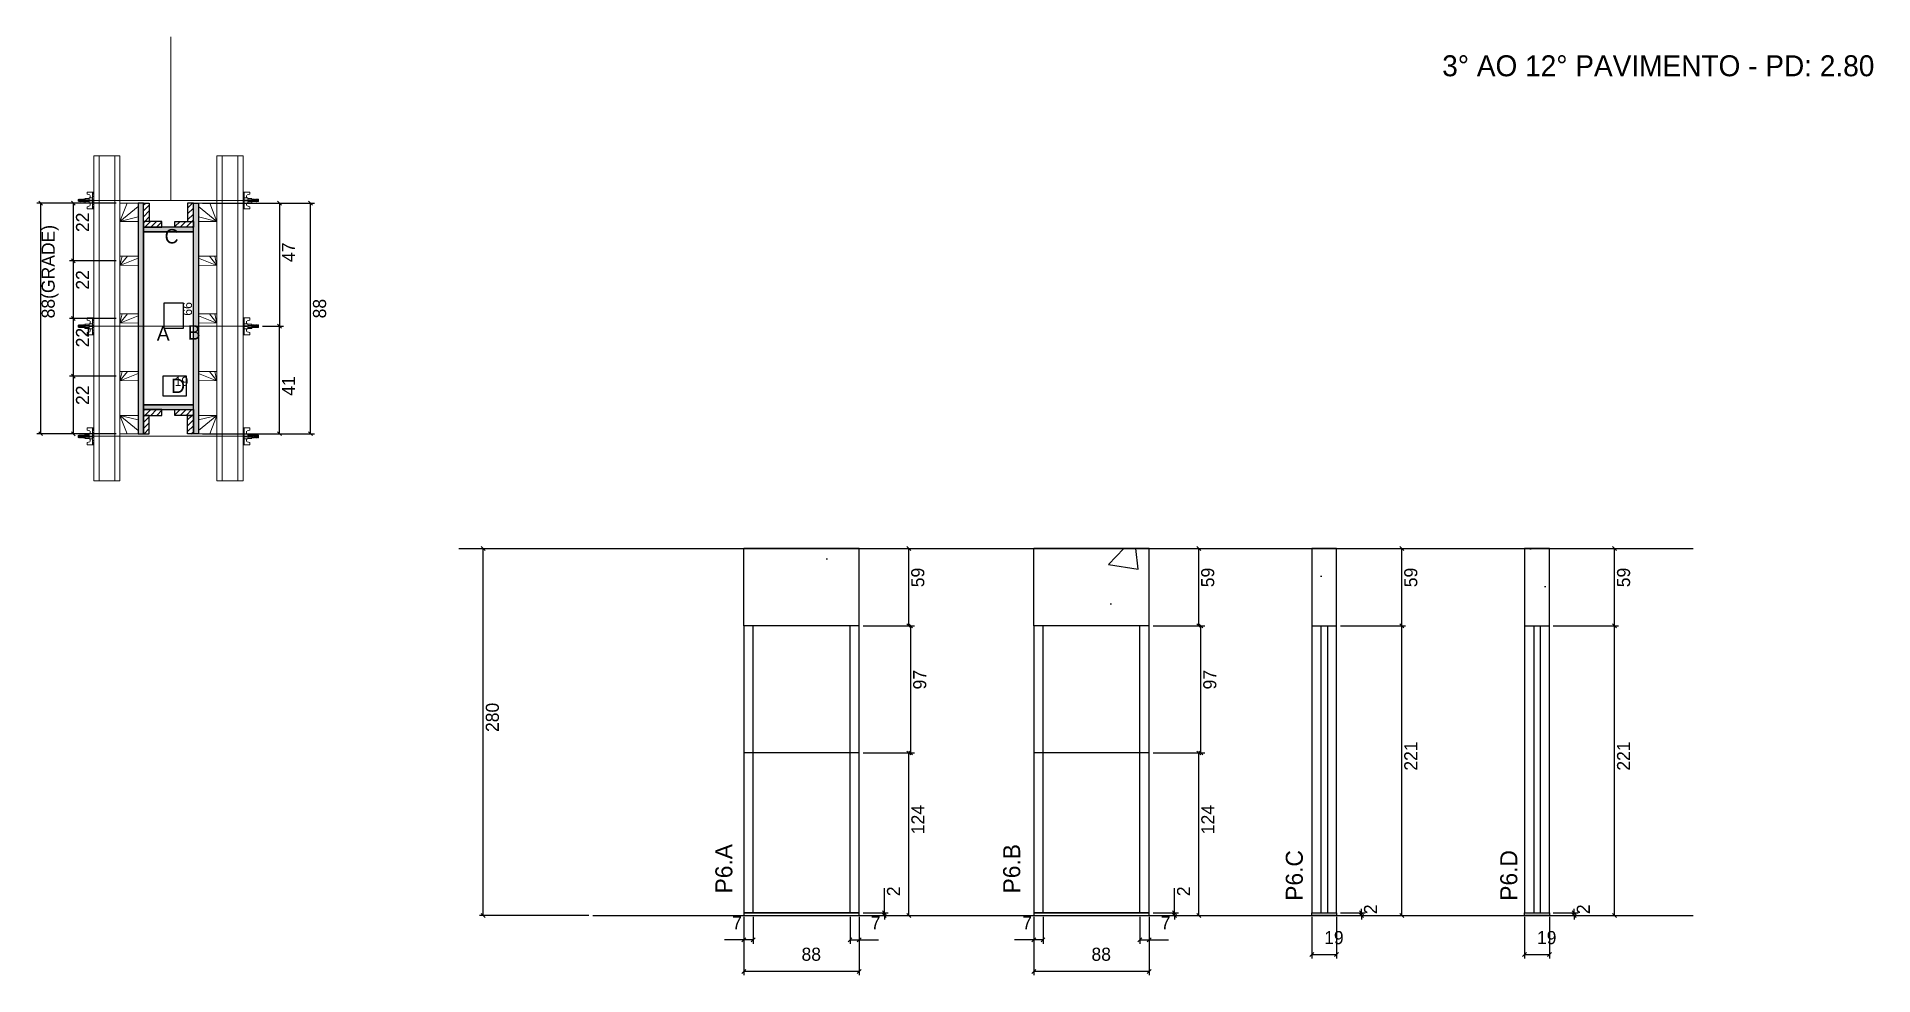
# Model space of a CAD drawing. Header units: metres. Extents: x 5866 to 7268, y 10923 to 11640.
import ezdxf

# ---------------------------------------------------------------- set-up
doc = ezdxf.new("R2010")
doc.units = ezdxf.units.M
for name, color, linetype in [('CHAPA', 7, 'Continuous'), ('COTA', 7, 'Continuous'), ('Hachura', 7, 'Continuous'), ('Madeira', 7, 'Continuous'), ('NIVEL 2° PAV.', 7, 'Continuous'), ('NOMENCLATURA', 7, 'Continuous'), ('Nível', 7, 'Continuous'), ('Painéis', 7, 'Continuous'), ('Perfil Metálico', 7, 'Continuous'), ('SARR_2.2x7', 7, 'Continuous'), ('SARRAFO', 7, 'Continuous'), ('Texto Seção', 7, 'Continuous'), ('TEXTO_GERAL', 7, 'Continuous')]:
    doc.layers.add(name, color=color, linetype=linetype)

msp = doc.modelspace()

# ---------------------------------------------------------------- hatches: boundary and pattern name
at = {"layer": 'COTA'}
h = msp.add_hatch(dxfattribs=at)
h.set_pattern_fill('AR-CONC')
h.paths.add_polyline_path([(6406.2, 11190), (6494.2, 11190), (6494.2, 11249), (6406.2, 11249), (6406.2, 11190)])
h = msp.add_hatch(dxfattribs=at)
h.set_pattern_fill('AR-CONC')
h.paths.add_polyline_path([(6627.5, 11190), (6715.5, 11190), (6715.5, 11249), (6627.5, 11249), (6627.5, 11190)])
h = msp.add_hatch(dxfattribs=at)
h.set_pattern_fill('AR-CONC')
h.paths.add_polyline_path([(6858.6, 11190), (6858.6, 11249), (6839.6, 11249), (6839.6, 11190), (6858.6, 11190)])
h = msp.add_hatch(dxfattribs=at)
h.set_pattern_fill('AR-CONC')
h.paths.add_polyline_path([(7021, 11190), (7021, 11249), (7002, 11249), (7002, 11190), (7021, 11190)])
at = {"layer": 'Hachura'}
h = msp.add_hatch(color=7, dxfattribs=at)
h.dxf.hatch_style = 1
h.paths.add_polyline_path([(5948, 11512.7), (5944, 11512.7), (5944, 11336.7), (5948, 11336.7), (5948, 11512.7)])
h = msp.add_hatch(dxfattribs=at)
h.set_pattern_fill('ANSI31')
h.paths.add_polyline_path([(5948, 11498.7), (5952.4, 11498.7), (5952.4, 11512.7), (5948, 11512.7), (5948, 11498.7)])
h = msp.add_hatch(dxfattribs=at)
h.set_pattern_fill('ANSI31')
h.paths.add_polyline_path([(5986, 11498.7), (5981.6, 11498.7), (5981.6, 11512.7), (5986, 11512.7), (5986, 11498.7)])
h = msp.add_hatch(color=7, dxfattribs=at)
h.dxf.hatch_style = 1
h.paths.add_polyline_path([(5986, 11512.7), (5990, 11512.7), (5990, 11336.7), (5986, 11336.7), (5986, 11512.7)])
h = msp.add_hatch(dxfattribs=at)
h.set_pattern_fill('ANSI31')
h.paths.add_polyline_path([(5948, 11494.3), (5948, 11498.7), (5962, 11498.7), (5962, 11494.3), (5948, 11494.3)])
h = msp.add_hatch(color=7, dxfattribs=at)
h.dxf.hatch_style = 1
h.paths.add_polyline_path([(5986, 11490.7), (5986, 11494.3), (5948, 11494.3), (5948, 11490.7), (5986, 11490.7)])
h = msp.add_hatch(color=7, dxfattribs=at)
h.dxf.hatch_style = 1
h.paths.add_polyline_path([(5986, 11490.7), (5986, 11494.3), (5948, 11494.3), (5948, 11490.7), (5986, 11490.7)])
h = msp.add_hatch(dxfattribs=at)
h.set_pattern_fill('ANSI31')
h.paths.add_polyline_path([(5986, 11494.3), (5986, 11498.7), (5972, 11498.7), (5972, 11494.3), (5986, 11494.3)])
h = msp.add_hatch(color=7, dxfattribs=at)
h.dxf.hatch_style = 1
h.paths.add_polyline_path([(5986, 11355.1), (5986, 11358.7), (5948, 11358.7), (5948, 11355.1), (5986, 11355.1)])
h = msp.add_hatch(color=7, dxfattribs=at)
h.dxf.hatch_style = 1
h.paths.add_polyline_path([(5986, 11355.1), (5986, 11358.7), (5948, 11358.7), (5948, 11355.1), (5986, 11355.1)])
h = msp.add_hatch(dxfattribs=at)
h.set_pattern_fill('ANSI31')
h.paths.add_polyline_path([(5948, 11350.7), (5948, 11355.1), (5962, 11355.1), (5962, 11350.7), (5948, 11350.7)])
h = msp.add_hatch(dxfattribs=at)
h.set_pattern_fill('ANSI31')
h.paths.add_polyline_path([(5986, 11350.7), (5986, 11355.1), (5972, 11355.1), (5972, 11350.7), (5986, 11350.7)])
h = msp.add_hatch(dxfattribs=at)
h.set_pattern_fill('ANSI31')
h.paths.add_polyline_path([(5948, 11350.7), (5952.4, 11350.7), (5952.4, 11336.7), (5948, 11336.7), (5948, 11350.7)])
h = msp.add_hatch(dxfattribs=at)
h.set_pattern_fill('ANSI31')
h.paths.add_polyline_path([(5986, 11350.7), (5981.6, 11350.7), (5981.6, 11336.7), (5986, 11336.7), (5986, 11350.7)])

# ---------------------------------------------------------------- linework, layer by layer
at = {"layer": 'CHAPA', "color": 1, "lineweight": 25}
for points in [[(5948, 11512.7), (5944, 11512.7), (5944, 11336.7), (5948, 11336.7)], [(5948, 11512.7), (5944, 11512.7), (5944, 11336.7), (5948, 11336.7)], [(5986, 11512.7), (5990, 11512.7), (5990, 11336.7), (5986, 11336.7)], [(5986, 11512.7), (5990, 11512.7), (5990, 11336.7), (5986, 11336.7)], [(5986, 11490.7), (5986, 11494.3), (5948, 11494.3), (5948, 11490.7)], [(5986, 11490.7), (5986, 11494.3), (5948, 11494.3), (5948, 11490.7)], [(5986, 11355.1), (5986, 11358.7), (5948, 11358.7), (5948, 11355.1)], [(5986, 11355.1), (5986, 11358.7), (5948, 11358.7), (5948, 11355.1)]]:
    msp.add_lwpolyline(points, close=True, dxfattribs=at)
at = {"layer": 'COTA', "color": 241, "lineweight": 25}
for p, q in [((5927, 11512.7), (5866.5, 11512.7)), ((5869.5, 11336.7), (5869.5, 11512.7)), ((5927, 11512.6), (5891.4, 11512.6)), ((5894.4, 11512.6), (5894.4, 11468.6)), ((5993, 11512.7), (6078.4, 11512.7)), ((6027, 11512.7), (6054.8, 11512.7)), ((6051.8, 11512.7), (6051.8, 11418.7)), ((6075.4, 11336.7), (6075.4, 11512.7)), ((5927, 11468.6), (5891.4, 11468.6)), ((5927, 11468.6), (5891.4, 11468.6)), ((5894.4, 11468.6), (5894.4, 11424.6)), ((5927, 11424.6), (5891.4, 11424.6)), ((5927, 11424.6), (5891.4, 11424.6)), ((5894.4, 11424.6), (5894.4, 11380.6)), ((6038.8, 11418.7), (6054.8, 11418.7)), ((6038.8, 11418.7), (6054.8, 11418.7)), ((6051.8, 11336.7), (6051.8, 11418.7)), ((5927, 11380.6), (5891.4, 11380.6)), ((5927, 11380.6), (5891.4, 11380.6)), ((5894.4, 11380.6), (5894.4, 11336.6)), ((5927, 11336.7), (5866.5, 11336.7)), ((5927, 11336.6), (5891.4, 11336.6)), ((5993, 11336.7), (6078.4, 11336.7)), ((6027, 11336.7), (6054.8, 11336.7)), ((6494.2, 11249), (6406.2, 11249)), ((6406.2, 11190), (6406.2, 11249)), ((6494.2, 11190), (6494.2, 11249)), ((6715.5, 11249), (6627.5, 11249)), ((6627.5, 11190), (6627.5, 11249)), ((6715.5, 11190), (6715.5, 11249))]:
    msp.add_line(p, q, dxfattribs=at)
at = {"layer": 'COTA', "color": 0, "lineweight": 25}
for p, q in [((5871, 11511.2), (5868, 11514.2)), ((5895.9, 11511.1), (5892.9, 11514.1)), ((6053.3, 11511.2), (6050.3, 11514.2)), ((6076.9, 11511.2), (6073.9, 11514.2)), ((5892.9, 11470.1), (5895.9, 11467.1)), ((5895.9, 11467.1), (5892.9, 11470.1)), ((5892.9, 11426.1), (5895.9, 11423.1)), ((5895.9, 11423.1), (5892.9, 11426.1)), ((6053.3, 11417.2), (6050.3, 11420.2)), ((6050.3, 11420.2), (6053.3, 11417.2)), ((5892.9, 11382.1), (5895.9, 11379.1)), ((5895.9, 11379.1), (5892.9, 11382.1)), ((5868, 11338.2), (5871, 11335.2)), ((5892.9, 11338.1), (5895.9, 11335.1)), ((6050.3, 11338.2), (6053.3, 11335.2)), ((6073.9, 11338.2), (6076.9, 11335.2)), ((6533.5, 11247.5), (6530.5, 11250.5)), ((6754.9, 11247.5), (6751.9, 11250.5)), ((6909.8, 11247.5), (6906.8, 11250.5)), ((7072.2, 11247.5), (7069.2, 11250.5)), ((6530.5, 11191.5), (6533.5, 11188.5)), ((6535, 11188.5), (6532, 11191.5)), ((6751.9, 11191.5), (6754.9, 11188.5)), ((6756.4, 11188.5), (6753.4, 11191.5)), ((6906.8, 11191.5), (6909.8, 11188.5)), ((6909.8, 11188.5), (6906.8, 11191.5)), ((7069.2, 11191.5), (7072.2, 11188.5)), ((7072.2, 11188.5), (7069.2, 11191.5)), ((6533.5, 11091.5), (6530.5, 11094.5)), ((6532, 11094.5), (6535, 11091.5)), ((6754.9, 11091.5), (6751.9, 11094.5)), ((6753.4, 11094.5), (6756.4, 11091.5)), ((6511.9, 10972.5), (6514.9, 10969.5)), ((6514.9, 10967.5), (6511.9, 10970.5)), ((6530.5, 10970.5), (6533.5, 10967.5)), ((6733.3, 10972.5), (6736.3, 10969.5)), ((6736.3, 10967.5), (6733.3, 10970.5)), ((6751.9, 10970.5), (6754.9, 10967.5)), ((6876, 10972.5), (6879, 10969.5)), ((6879, 10967.5), (6876, 10970.5)), ((6906.8, 10970.5), (6909.8, 10967.5)), ((7038.4, 10972.5), (7041.4, 10969.5)), ((7041.4, 10967.5), (7038.4, 10970.5)), ((7069.2, 10970.5), (7072.2, 10967.5)), ((6407.7, 10951.9), (6404.7, 10948.9)), ((6411.7, 10948.9), (6414.7, 10951.9)), ((6488.7, 10951.9), (6485.7, 10948.9)), ((6492.7, 10948.9), (6495.7, 10951.9)), ((6629, 10951.9), (6626, 10948.9)), ((6633, 10948.9), (6636, 10951.9)), ((6710, 10951.9), (6707, 10948.9)), ((6714, 10948.9), (6717, 10951.9)), ((6841.1, 10940.6), (6838.1, 10937.6)), ((6857.1, 10937.6), (6860.1, 10940.6)), ((7003.5, 10940.6), (7000.5, 10937.6)), ((7019.5, 10937.6), (7022.5, 10940.6)), ((6407.7, 10927.8), (6404.7, 10924.8)), ((6492.7, 10924.8), (6495.7, 10927.8)), ((6629, 10927.8), (6626, 10924.8)), ((6714, 10924.8), (6717, 10927.8))]:
    msp.add_line(p, q, dxfattribs=at)
at = {"layer": 'COTA', "color": 180, "lineweight": 25}
for p, q in [((5978.5, 11436.2), (5963.5, 11436.2)), ((5963.5, 11436.2), (5963.5, 11417.2)), ((5978.5, 11417.2), (5978.5, 11436.2)), ((5963.5, 11417.2), (5978.5, 11417.2)), ((5980.7, 11380.7), (5962.7, 11380.7)), ((5962.7, 11380.7), (5962.7, 11365.7)), ((5980.7, 11365.7), (5980.7, 11380.7)), ((5962.7, 11365.7), (5980.7, 11365.7))]:
    msp.add_line(p, q, dxfattribs=at)
at = {"layer": 'COTA', "color": 4, "lineweight": 25}
for p, q in [((6497.2, 11249), (6535, 11249)), ((6532, 11190), (6532, 11249)), ((6718.5, 11249), (6756.4, 11249)), ((6753.4, 11190), (6753.4, 11249)), ((6861.6, 11249), (6911.3, 11249)), ((6908.3, 11190), (6908.3, 11249)), ((7024, 11249), (7073.7, 11249)), ((7070.7, 11190), (7070.7, 11249)), ((6497.2, 11190), (6536.5, 11190)), ((6497.2, 11190), (6535, 11190)), ((6533.5, 11093), (6533.5, 11190)), ((6718.5, 11190), (6757.9, 11190)), ((6718.5, 11190), (6756.4, 11190)), ((6754.9, 11093), (6754.9, 11190)), ((6861.6, 11190), (6911.3, 11190)), ((6861.6, 11190), (6911.3, 11190)), ((6908.3, 10969), (6908.3, 11190)), ((7024, 11190), (7073.7, 11190)), ((7024, 11190), (7073.7, 11190)), ((7070.7, 10969), (7070.7, 11190)), ((6497.2, 11093), (6536.5, 11093)), ((6497.2, 11093), (6535, 11093)), ((6532, 10969), (6532, 11093)), ((6718.5, 11093), (6757.9, 11093)), ((6718.5, 11093), (6756.4, 11093)), ((6753.4, 10969), (6753.4, 11093)), ((6513.4, 10971), (6513.4, 10989.8)), ((6734.8, 10971), (6734.8, 10989.8)), ((6406.2, 10968), (6406.2, 10923.3)), ((6406.2, 10966), (6406.2, 10947.4)), ((6413.2, 10968), (6413.2, 10947.4)), ((6487.2, 10968), (6487.2, 10947.4)), ((6494.2, 10968), (6494.2, 10923.3)), ((6494.2, 10966), (6494.2, 10947.4)), ((6497.2, 10971), (6516.4, 10971)), ((6497.2, 10969), (6516.4, 10969)), ((6497.2, 10969), (6535, 10969)), ((6513.4, 10969), (6513.4, 10971)), ((6513.4, 10969), (6513.4, 10966)), ((6627.5, 10968), (6627.5, 10923.3)), ((6627.5, 10966), (6627.5, 10947.4)), ((6634.5, 10968), (6634.5, 10947.4)), ((6708.5, 10968), (6708.5, 10947.4)), ((6715.5, 10968), (6715.5, 10923.3)), ((6715.5, 10966), (6715.5, 10947.4)), ((6718.5, 10971), (6737.8, 10971)), ((6718.5, 10969), (6737.8, 10969)), ((6718.5, 10969), (6756.4, 10969)), ((6734.8, 10969), (6734.8, 10971)), ((6734.8, 10969), (6734.8, 10966)), ((6839.6, 10968), (6839.6, 10936.1)), ((6858.6, 10968), (6858.6, 10936.1)), ((6861.6, 10971), (6880.5, 10971)), ((6861.6, 10969), (6880.5, 10969)), ((6861.6, 10969), (6911.3, 10969)), ((6877.5, 10971), (6877.5, 10974)), ((6877.5, 10969), (6877.5, 10971)), ((6877.5, 10969), (6877.5, 10966)), ((7002, 10968), (7002, 10936.1)), ((7021, 10968), (7021, 10936.1)), ((7024, 10971), (7042.9, 10971)), ((7024, 10969), (7042.9, 10969)), ((7024, 10969), (7073.7, 10969)), ((7039.9, 10971), (7039.9, 10974)), ((7039.9, 10969), (7039.9, 10971)), ((7039.9, 10969), (7039.9, 10966)), ((6406.2, 10950.4), (6391.5, 10950.4)), ((6413.2, 10950.4), (6406.2, 10950.4)), ((6487.2, 10950.4), (6494.2, 10950.4)), ((6494.2, 10950.4), (6508.9, 10950.4)), ((6627.5, 10950.4), (6612.8, 10950.4)), ((6634.5, 10950.4), (6627.5, 10950.4)), ((6708.5, 10950.4), (6715.5, 10950.4)), ((6715.5, 10950.4), (6730.3, 10950.4)), ((6839.6, 10939.1), (6858.6, 10939.1)), ((7002, 10939.1), (7021, 10939.1)), ((6494.2, 10926.3), (6406.2, 10926.3)), ((6715.5, 10926.3), (6627.5, 10926.3))]:
    msp.add_line(p, q, dxfattribs=at)
at = {"layer": 'COTA', "color": 241, "lineweight": 25}
for points in [[(6858.6, 11190), (6858.6, 11249), (6839.6, 11249), (6839.6, 11190)], [(7021, 11190), (7021, 11249), (7002, 11249), (7002, 11190)]]:
    msp.add_lwpolyline(points, dxfattribs=at)
at = {"layer": 'Hachura', "color": 0, "lineweight": 9}
for p, q in [((5898.6, 11515.7), (5898.2, 11515.4)), ((5898.2, 11515.4), (5898.2, 11514.1)), ((5898.6, 11513.8), (5898.2, 11514.1)), ((5898.9, 11515.7), (5898.6, 11515.7)), ((5898.6, 11513.8), (5898.6, 11515.7)), ((5899.2, 11513.8), (5898.6, 11515.1)), ((5899.1, 11513.7), (5898.6, 11514.8)), ((5898.6, 11514.3), (5898.9, 11513.6)), ((5898.6, 11514), (5898.7, 11513.8)), ((5898.9, 11515.7), (5899.8, 11513.8)), ((5898.9, 11515.7), (5899.8, 11513.8)), ((5899, 11515.8), (5900.1, 11513.6)), ((5900.3, 11513.7), (5899.2, 11515.8)), ((5899.2, 11513.8), (5899.8, 11513.8)), ((5900, 11515.7), (5899.4, 11515.7)), ((5900.4, 11513.8), (5899.4, 11515.7)), ((5900, 11515.7), (5901, 11513.8)), ((5900.1, 11515.8), (5901.2, 11513.6)), ((5901.4, 11513.7), (5900.4, 11515.8)), ((5901, 11513.8), (5900.4, 11513.8)), ((5901.2, 11515.7), (5900.6, 11515.7)), ((5901.5, 11513.8), (5900.6, 11515.7)), ((5900.8, 11515.7), (5900.6, 11515.7)), ((5901.2, 11515.7), (5902.2, 11513.8)), ((5901.3, 11515.8), (5902.4, 11513.6)), ((5902.6, 11513.7), (5901.5, 11515.8)), ((5901.7, 11513.8), (5901.5, 11513.8)), ((5902.4, 11515.7), (5901.7, 11515.7)), ((5902.7, 11513.8), (5901.7, 11515.7)), ((5901.7, 11513.8), (5902.2, 11513.8)), ((5902.4, 11515.7), (5903.3, 11513.8)), ((5903.3, 11514.5), (5902.7, 11515.8)), ((5902.7, 11513.8), (5903.3, 11513.8)), ((5903.3, 11514.8), (5902.9, 11515.7)), ((5903.3, 11515.7), (5902.9, 11515.7)), ((5903.3, 11513), (5903.3, 11516.3)), ((5903.3, 11516.3), (5906.5, 11516.3)), ((5903.3, 11515.3), (5906.5, 11515.3)), ((5903.3, 11513.8), (5906.5, 11513.8)), ((5906.5, 11513), (5903.3, 11513)), ((5903.4, 11513), (5903.4, 11516.3)), ((5910, 11521.1), (5904.9, 11521.1)), ((5904.9, 11521.1), (5904.9, 11519.4)), ((5904.9, 11519.4), (5907.1, 11518.9)), ((5904.9, 11509.9), (5907.1, 11510.5)), ((5904.9, 11508.2), (5904.9, 11509.9)), ((5909.1, 11508.2), (5904.9, 11508.2)), ((5906.5, 11516.6), (5906.5, 11512.7)), ((5909.1, 11516.6), (5906.5, 11516.6)), ((5906.5, 11512.7), (5906.5, 11513)), ((5906.5, 11512.7), (5906.5, 11513)), ((5906.5, 11512.7), (5909.1, 11512.7)), ((5909.1, 11515), (5907.1, 11515)), ((5907.1, 11514.5), (5909.1, 11514.5)), ((5907.3, 11518.5), (5907.3, 11516.6)), ((5907.3, 11510.8), (5907.3, 11512.7)), ((5909.1, 11521.1), (5909.1, 11508.2)), ((5909.1, 11521.1), (5909.1, 11516)), ((5909.1, 11521), (5910, 11521)), ((5909.1, 11520.8), (5910, 11520.8)), ((5909.1, 11520.4), (5910, 11520.4)), ((5909.1, 11520), (5910, 11520)), ((5909.1, 11519.1), (5910, 11519.1)), ((5909.1, 11517.7), (5910, 11517.7)), ((5909.1, 11514.7), (5909.1, 11516.6)), ((5909.1, 11516), (5909.1, 11515.3)), ((5909.1, 11514.7), (5910, 11514.7)), ((5909.1, 11511.6), (5910, 11511.6)), ((5909.1, 11510.2), (5910, 11510.2)), ((5909.1, 11509.4), (5910, 11509.4)), ((5909.1, 11508.9), (5910, 11508.9)), ((5909.1, 11508.6), (5910, 11508.6)), ((5909.1, 11508.4), (5910, 11508.4)), ((5909.1, 11508.2), (5910, 11508.2)), ((5909.4, 11515.6), (5909.2, 11515.6)), ((5909.3, 11513.7), (5909.7, 11513.7)), ((5909.9, 11515.6), (5909.4, 11515.6)), ((5910, 11508.2), (5910, 11521.1)), ((5910, 11509.2), (5910, 11517)), ((6024, 11508.2), (6024, 11521.1)), ((6024, 11521.1), (6029.2, 11521.1)), ((6025, 11521), (6024, 11521)), ((6025, 11520.8), (6024, 11520.8)), ((6025, 11520.4), (6024, 11520.4)), ((6025, 11520), (6024, 11520)), ((6025, 11519.1), (6024, 11519.1)), ((6025, 11517.7), (6024, 11517.7)), ((6024, 11509.2), (6024, 11517)), ((6024.9, 11514.7), (6024, 11514.7)), ((6025, 11511.6), (6024, 11511.6)), ((6025, 11510.2), (6024, 11510.2)), ((6025, 11509.4), (6024, 11509.4)), ((6025, 11508.9), (6024, 11508.9)), ((6025, 11508.6), (6024, 11508.6)), ((6025, 11508.4), (6024, 11508.4)), ((6024.9, 11508.2), (6024, 11508.2)), ((6024.2, 11515.6), (6024.6, 11515.6)), ((6024.8, 11513.7), (6024.4, 11513.7)), ((6024.6, 11515.6), (6024.8, 11515.6)), ((6024.9, 11521.1), (6024.9, 11508.2)), ((6024.9, 11521.1), (6024.9, 11516)), ((6024.9, 11514.7), (6024.9, 11516.6)), ((6024.9, 11516.6), (6027.5, 11516.6)), ((6024.9, 11516), (6024.9, 11515.3)), ((6024.9, 11515), (6026.9, 11515)), ((6026.9, 11514.5), (6024.9, 11514.5)), ((6027.5, 11512.7), (6024.9, 11512.7)), ((6024.9, 11508.2), (6029.2, 11508.2)), ((6026.7, 11518.5), (6026.7, 11516.6)), ((6026.7, 11510.8), (6026.7, 11512.7)), ((6029.2, 11519.4), (6027, 11518.9)), ((6029.2, 11509.9), (6027, 11510.5)), ((6027.5, 11516.6), (6027.5, 11512.7)), ((6030.7, 11516.3), (6027.5, 11516.3)), ((6030.7, 11515.3), (6027.5, 11515.3)), ((6030.7, 11513.8), (6027.5, 11513.8)), ((6027.5, 11513), (6030.7, 11513)), ((6027.5, 11512.7), (6027.5, 11513)), ((6027.5, 11512.7), (6027.5, 11513)), ((6029.2, 11521.1), (6029.2, 11519.4)), ((6029.2, 11508.2), (6029.2, 11509.9)), ((6030.7, 11513), (6030.7, 11516.3)), ((6030.7, 11513), (6030.7, 11516.3)), ((6030.7, 11514.5), (6031.4, 11515.8)), ((6031.7, 11515.7), (6030.7, 11513.8)), ((6030.7, 11514.8), (6031.2, 11515.7)), ((6030.7, 11515.7), (6031.2, 11515.7)), ((6031.4, 11513.8), (6030.7, 11513.8)), ((6031.4, 11513.8), (6032.4, 11515.7)), ((6031.5, 11513.7), (6032.5, 11515.8)), ((6032.8, 11515.8), (6031.7, 11513.6)), ((6031.7, 11515.7), (6032.4, 11515.7)), ((6032.9, 11515.7), (6031.9, 11513.8)), ((6032.3, 11513.8), (6031.9, 11513.8)), ((6032.3, 11513.8), (6032.5, 11513.8)), ((6032.5, 11513.8), (6033.5, 11515.7)), ((6032.6, 11513.7), (6033.7, 11515.8)), ((6033.9, 11515.8), (6032.9, 11513.6)), ((6032.9, 11515.7), (6033.5, 11515.7)), ((6034, 11515.7), (6033.1, 11513.8)), ((6033.1, 11513.8), (6033.7, 11513.8)), ((6033.3, 11515.7), (6033.5, 11515.7)), ((6033.7, 11513.8), (6034.7, 11515.7)), ((6033.8, 11513.7), (6034.9, 11515.8)), ((6035.1, 11515.8), (6034, 11513.6)), ((6034, 11515.7), (6034.7, 11515.7)), ((6035.2, 11515.7), (6034.2, 11513.8)), ((6035.2, 11515.7), (6034.2, 11513.8)), ((6034.9, 11513.8), (6034.2, 11513.8)), ((6034.9, 11513.8), (6035.5, 11515.1)), ((6034.9, 11513.7), (6035.5, 11514.8)), ((6035.2, 11515.7), (6035.5, 11515.7)), ((6035.5, 11514.3), (6035.2, 11513.6)), ((6035.5, 11514), (6035.4, 11513.8)), ((6035.5, 11515.7), (6035.8, 11515.4)), ((6035.5, 11513.8), (6035.5, 11515.7)), ((6035.5, 11513.8), (6035.8, 11514.1)), ((6035.8, 11515.4), (6035.8, 11514.1)), ((5910, 11425.1), (5904.9, 11425.1)), ((5904.9, 11425.1), (5904.9, 11423.4)), ((5909.1, 11425.1), (5909.1, 11412.2)), ((5909.1, 11425.1), (5909.1, 11420)), ((5909.1, 11425), (5910, 11425)), ((5909.1, 11424.8), (5910, 11424.8)), ((5909.1, 11424.4), (5910, 11424.4)), ((5910, 11412.2), (5910, 11425.1)), ((6024, 11412.2), (6024, 11425.1)), ((6024, 11425.1), (6029.2, 11425.1)), ((6025, 11425), (6024, 11425)), ((6025, 11424.8), (6024, 11424.8)), ((6025, 11424.4), (6024, 11424.4)), ((6024.9, 11425.1), (6024.9, 11412.2)), ((6024.9, 11425.1), (6024.9, 11420)), ((6029.2, 11425.1), (6029.2, 11423.4)), ((5898.6, 11419.7), (5898.2, 11419.4)), ((5898.2, 11419.4), (5898.2, 11418.1)), ((5898.6, 11417.8), (5898.2, 11418.1)), ((5898.9, 11419.7), (5898.6, 11419.7)), ((5898.6, 11417.8), (5898.6, 11419.7)), ((5899.2, 11417.8), (5898.6, 11419.1)), ((5899.1, 11417.7), (5898.6, 11418.8)), ((5898.6, 11418.3), (5898.9, 11417.6)), ((5898.6, 11418), (5898.7, 11417.8)), ((5898.9, 11419.7), (5899.8, 11417.8)), ((5898.9, 11419.7), (5899.8, 11417.8)), ((5899, 11419.8), (5900.1, 11417.6)), ((5900.3, 11417.7), (5899.2, 11419.8)), ((5899.2, 11417.8), (5899.8, 11417.8)), ((5900, 11419.7), (5899.4, 11419.7)), ((5900.4, 11417.8), (5899.4, 11419.7)), ((5900, 11419.7), (5901, 11417.8)), ((5900.1, 11419.8), (5901.2, 11417.6)), ((5901.4, 11417.7), (5900.4, 11419.8)), ((5901, 11417.8), (5900.4, 11417.8)), ((5901.2, 11419.7), (5900.6, 11419.7)), ((5901.5, 11417.8), (5900.6, 11419.7)), ((5900.8, 11419.7), (5900.6, 11419.7)), ((5901.2, 11419.7), (5902.2, 11417.8)), ((5901.3, 11419.8), (5902.4, 11417.6)), ((5902.6, 11417.7), (5901.5, 11419.8)), ((5901.7, 11417.8), (5901.5, 11417.8)), ((5902.4, 11419.7), (5901.7, 11419.7)), ((5902.7, 11417.8), (5901.7, 11419.7)), ((5901.7, 11417.8), (5902.2, 11417.8)), ((5902.4, 11419.7), (5903.3, 11417.8)), ((5903.3, 11418.5), (5902.7, 11419.8)), ((5902.7, 11417.8), (5903.3, 11417.8)), ((5903.3, 11418.8), (5902.9, 11419.7)), ((5903.3, 11419.7), (5902.9, 11419.7)), ((5903.3, 11417), (5903.3, 11420.3)), ((5903.3, 11420.3), (5906.5, 11420.3)), ((5903.3, 11419.3), (5906.5, 11419.3)), ((5903.3, 11417.8), (5906.5, 11417.8)), ((5906.5, 11417), (5903.3, 11417)), ((5903.4, 11417), (5903.4, 11420.3)), ((5904.9, 11423.4), (5907.1, 11422.9)), ((5904.9, 11413.9), (5907.1, 11414.5)), ((5904.9, 11412.2), (5904.9, 11413.9)), ((5909.1, 11412.2), (5904.9, 11412.2)), ((5906.5, 11420.6), (5906.5, 11416.7)), ((5909.1, 11420.6), (5906.5, 11420.6)), ((5906.5, 11416.7), (5906.5, 11417)), ((5906.5, 11416.7), (5906.5, 11417)), ((5906.5, 11416.7), (5909.1, 11416.7)), ((5909.1, 11419), (5907.1, 11419)), ((5907.1, 11418.5), (5909.1, 11418.5)), ((5907.3, 11422.5), (5907.3, 11420.6)), ((5907.3, 11414.8), (5907.3, 11416.7)), ((5909.1, 11424), (5910, 11424)), ((5909.1, 11423.1), (5910, 11423.1)), ((5909.1, 11421.7), (5910, 11421.7)), ((5909.1, 11418.7), (5909.1, 11420.6)), ((5909.1, 11420), (5909.1, 11419.3)), ((5909.1, 11418.7), (5910, 11418.7)), ((5909.1, 11415.6), (5910, 11415.6)), ((5909.1, 11414.2), (5910, 11414.2)), ((5909.1, 11413.4), (5910, 11413.4)), ((5909.1, 11412.9), (5910, 11412.9)), ((5909.1, 11412.6), (5910, 11412.6)), ((5909.1, 11412.4), (5910, 11412.4)), ((5909.1, 11412.2), (5910, 11412.2)), ((5909.4, 11419.6), (5909.2, 11419.6)), ((5909.3, 11417.7), (5909.7, 11417.7)), ((5909.9, 11419.6), (5909.4, 11419.6)), ((5910, 11413.2), (5910, 11421)), ((6025, 11424), (6024, 11424)), ((6025, 11423.1), (6024, 11423.1)), ((6025, 11421.7), (6024, 11421.7)), ((6024, 11413.2), (6024, 11421)), ((6024.9, 11418.7), (6024, 11418.7)), ((6025, 11415.6), (6024, 11415.6)), ((6025, 11414.2), (6024, 11414.2)), ((6025, 11413.4), (6024, 11413.4)), ((6025, 11412.9), (6024, 11412.9)), ((6025, 11412.6), (6024, 11412.6)), ((6025, 11412.4), (6024, 11412.4)), ((6024.9, 11412.2), (6024, 11412.2)), ((6024.2, 11419.6), (6024.6, 11419.6)), ((6024.8, 11417.7), (6024.4, 11417.7)), ((6024.6, 11419.6), (6024.8, 11419.6)), ((6024.9, 11418.7), (6024.9, 11420.6)), ((6024.9, 11420.6), (6027.5, 11420.6)), ((6024.9, 11420), (6024.9, 11419.3)), ((6024.9, 11419), (6026.9, 11419)), ((6026.9, 11418.5), (6024.9, 11418.5)), ((6027.5, 11416.7), (6024.9, 11416.7)), ((6024.9, 11412.2), (6029.2, 11412.2)), ((6026.7, 11422.5), (6026.7, 11420.6)), ((6026.7, 11414.8), (6026.7, 11416.7)), ((6029.2, 11423.4), (6027, 11422.9)), ((6029.2, 11413.9), (6027, 11414.5)), ((6027.5, 11420.6), (6027.5, 11416.7)), ((6030.7, 11420.3), (6027.5, 11420.3)), ((6030.7, 11419.3), (6027.5, 11419.3)), ((6030.7, 11417.8), (6027.5, 11417.8)), ((6027.5, 11417), (6030.7, 11417)), ((6027.5, 11416.7), (6027.5, 11417)), ((6027.5, 11416.7), (6027.5, 11417)), ((6029.2, 11412.2), (6029.2, 11413.9)), ((6030.7, 11417), (6030.7, 11420.3)), ((6030.7, 11417), (6030.7, 11420.3)), ((6030.7, 11418.5), (6031.4, 11419.8)), ((6031.7, 11419.7), (6030.7, 11417.8)), ((6030.7, 11418.8), (6031.2, 11419.7)), ((6030.7, 11419.7), (6031.2, 11419.7)), ((6031.4, 11417.8), (6030.7, 11417.8)), ((6031.4, 11417.8), (6032.4, 11419.7)), ((6031.5, 11417.7), (6032.5, 11419.8)), ((6032.8, 11419.8), (6031.7, 11417.6)), ((6031.7, 11419.7), (6032.4, 11419.7)), ((6032.9, 11419.7), (6031.9, 11417.8)), ((6032.3, 11417.8), (6031.9, 11417.8)), ((6032.3, 11417.8), (6032.5, 11417.8)), ((6032.5, 11417.8), (6033.5, 11419.7)), ((6032.6, 11417.7), (6033.7, 11419.8)), ((6033.9, 11419.8), (6032.9, 11417.6)), ((6032.9, 11419.7), (6033.5, 11419.7)), ((6034, 11419.7), (6033.1, 11417.8)), ((6033.1, 11417.8), (6033.7, 11417.8)), ((6033.3, 11419.7), (6033.5, 11419.7)), ((6033.7, 11417.8), (6034.7, 11419.7)), ((6033.8, 11417.7), (6034.9, 11419.8)), ((6035.1, 11419.8), (6034, 11417.6)), ((6034, 11419.7), (6034.7, 11419.7)), ((6035.2, 11419.7), (6034.2, 11417.8)), ((6035.2, 11419.7), (6034.2, 11417.8)), ((6034.9, 11417.8), (6034.2, 11417.8)), ((6034.9, 11417.8), (6035.5, 11419.1)), ((6034.9, 11417.7), (6035.5, 11418.8)), ((6035.2, 11419.7), (6035.5, 11419.7)), ((6035.5, 11418.3), (6035.2, 11417.6)), ((6035.5, 11418), (6035.4, 11417.8)), ((6035.5, 11419.7), (6035.8, 11419.4)), ((6035.5, 11417.8), (6035.5, 11419.7)), ((6035.5, 11417.8), (6035.8, 11418.1)), ((6035.8, 11419.4), (6035.8, 11418.1)), ((5909.1, 11341.1), (5904.9, 11341.1)), ((5904.9, 11341.1), (5904.9, 11339.4)), ((5909.1, 11328.2), (5909.1, 11341.1)), ((5909.1, 11341.1), (5910, 11341.1)), ((5909.1, 11341), (5910, 11341)), ((5909.1, 11340.8), (5910, 11340.8)), ((5909.1, 11340.4), (5910, 11340.4)), ((5909.1, 11340), (5910, 11340)), ((5910, 11341.1), (5910, 11328.2)), ((5910, 11340.2), (5910, 11332.3)), ((6024, 11341.1), (6024, 11328.2)), ((6024.9, 11341.1), (6024, 11341.1)), ((6025, 11341), (6024, 11341)), ((6025, 11340.8), (6024, 11340.8)), ((6025, 11340.4), (6024, 11340.4)), ((6024, 11340.2), (6024, 11332.3)), ((6025, 11340), (6024, 11340)), ((6024.9, 11328.2), (6024.9, 11341.1)), ((6024.9, 11341.1), (6029.2, 11341.1)), ((6029.2, 11341.1), (6029.2, 11339.4)), ((5898.6, 11335.6), (5898.2, 11335.2)), ((5898.2, 11333.9), (5898.2, 11335.2)), ((5898.6, 11333.6), (5898.2, 11333.9)), ((5898.6, 11335), (5898.9, 11335.7)), ((5899.1, 11335.7), (5898.6, 11334.5)), ((5898.6, 11335.3), (5898.7, 11335.6)), ((5899.2, 11335.6), (5898.6, 11334.3)), ((5898.6, 11335.6), (5898.6, 11333.6)), ((5898.9, 11333.6), (5898.6, 11333.6)), ((5898.9, 11333.6), (5899.8, 11335.6)), ((5898.9, 11333.6), (5899.8, 11335.6)), ((5899, 11333.6), (5900.1, 11335.7)), ((5900.3, 11335.7), (5899.2, 11333.5)), ((5899.2, 11335.6), (5899.8, 11335.6)), ((5900.4, 11335.6), (5899.4, 11333.6)), ((5900, 11333.6), (5899.4, 11333.6)), ((5900, 11333.6), (5901, 11335.6)), ((5900.1, 11333.6), (5901.2, 11335.7)), ((5901.4, 11335.7), (5900.4, 11333.5)), ((5901, 11335.6), (5900.4, 11335.6)), ((5901.5, 11335.6), (5900.6, 11333.6)), ((5901.2, 11333.6), (5900.6, 11333.6)), ((5900.8, 11333.6), (5900.6, 11333.6)), ((5901.2, 11333.6), (5902.2, 11335.6)), ((5901.3, 11333.6), (5902.4, 11335.7)), ((5902.6, 11335.7), (5901.5, 11333.5)), ((5901.7, 11335.6), (5901.5, 11335.6)), ((5901.7, 11335.6), (5902.2, 11335.6)), ((5902.7, 11335.6), (5901.7, 11333.6)), ((5902.4, 11333.6), (5901.7, 11333.6)), ((5902.4, 11333.6), (5903.3, 11335.6)), ((5902.7, 11335.6), (5903.3, 11335.6)), ((5903.3, 11334.8), (5902.7, 11333.5)), ((5903.3, 11334.5), (5902.9, 11333.6)), ((5903.3, 11333.6), (5902.9, 11333.6)), ((5903.3, 11336.3), (5903.3, 11333)), ((5906.5, 11336.3), (5903.3, 11336.3)), ((5903.3, 11335.6), (5906.5, 11335.6)), ((5903.3, 11334), (5906.5, 11334)), ((5903.3, 11333), (5906.5, 11333)), ((5903.4, 11336.3), (5903.4, 11333)), ((5904.9, 11339.4), (5907.1, 11338.9)), ((5904.9, 11329.9), (5907.1, 11330.5)), ((5904.9, 11328.2), (5904.9, 11329.9)), ((5910, 11328.2), (5904.9, 11328.2)), ((5906.5, 11332.7), (5906.5, 11336.6)), ((5906.5, 11336.6), (5909.1, 11336.6)), ((5906.5, 11336.6), (5906.5, 11336.3)), ((5906.5, 11336.6), (5906.5, 11336.3)), ((5909.1, 11332.7), (5906.5, 11332.7)), ((5907.1, 11334.9), (5909.1, 11334.9)), ((5909.1, 11334.3), (5907.1, 11334.3)), ((5907.3, 11338.5), (5907.3, 11336.6)), ((5907.3, 11330.8), (5907.3, 11332.7)), ((5909.1, 11339.1), (5910, 11339.1)), ((5909.1, 11337.7), (5910, 11337.7)), ((5909.1, 11334.7), (5909.1, 11332.7)), ((5909.1, 11334.7), (5910, 11334.7)), ((5909.1, 11333.4), (5909.1, 11334)), ((5909.1, 11328.2), (5909.1, 11333.4)), ((5909.1, 11331.6), (5910, 11331.6)), ((5909.1, 11330.2), (5910, 11330.2)), ((5909.1, 11329.4), (5910, 11329.4)), ((5909.1, 11328.9), (5910, 11328.9)), ((5909.1, 11328.6), (5910, 11328.6)), ((5909.1, 11328.4), (5910, 11328.4)), ((5909.4, 11333.7), (5909.2, 11333.7)), ((5909.3, 11335.6), (5909.7, 11335.6)), ((5909.9, 11333.7), (5909.4, 11333.7)), ((6025, 11339.1), (6024, 11339.1)), ((6025, 11337.7), (6024, 11337.7)), ((6024.9, 11334.7), (6024, 11334.7)), ((6025, 11331.6), (6024, 11331.6)), ((6025, 11330.2), (6024, 11330.2)), ((6025, 11329.4), (6024, 11329.4)), ((6025, 11328.9), (6024, 11328.9)), ((6025, 11328.6), (6024, 11328.6)), ((6025, 11328.4), (6024, 11328.4)), ((6024, 11328.2), (6029.2, 11328.2)), ((6024.2, 11333.7), (6024.6, 11333.7)), ((6024.8, 11335.6), (6024.4, 11335.6)), ((6024.6, 11333.7), (6024.8, 11333.7)), ((6027.5, 11336.6), (6024.9, 11336.6)), ((6026.9, 11334.9), (6024.9, 11334.9)), ((6024.9, 11334.7), (6024.9, 11332.7)), ((6024.9, 11334.3), (6026.9, 11334.3)), ((6024.9, 11333.4), (6024.9, 11334)), ((6024.9, 11328.2), (6024.9, 11333.4)), ((6024.9, 11332.7), (6027.5, 11332.7)), ((6026.7, 11338.5), (6026.7, 11336.6)), ((6026.7, 11330.8), (6026.7, 11332.7)), ((6029.2, 11339.4), (6027, 11338.9)), ((6029.2, 11329.9), (6027, 11330.5)), ((6027.5, 11332.7), (6027.5, 11336.6)), ((6027.5, 11336.6), (6027.5, 11336.3)), ((6027.5, 11336.6), (6027.5, 11336.3)), ((6027.5, 11336.3), (6030.7, 11336.3)), ((6030.7, 11335.6), (6027.5, 11335.6)), ((6030.7, 11334), (6027.5, 11334)), ((6030.7, 11333), (6027.5, 11333)), ((6029.2, 11328.2), (6029.2, 11329.9)), ((6030.7, 11336.3), (6030.7, 11333)), ((6030.7, 11336.3), (6030.7, 11333)), ((6031.4, 11335.6), (6030.7, 11335.6)), ((6031.7, 11333.6), (6030.7, 11335.6)), ((6030.7, 11334.8), (6031.4, 11333.5)), ((6030.7, 11334.5), (6031.2, 11333.6)), ((6030.7, 11333.6), (6031.2, 11333.6)), ((6031.4, 11335.6), (6032.4, 11333.6)), ((6031.5, 11335.7), (6032.5, 11333.5)), ((6032.8, 11333.6), (6031.7, 11335.7)), ((6031.7, 11333.6), (6032.4, 11333.6)), ((6032.3, 11335.6), (6031.9, 11335.6)), ((6032.9, 11333.6), (6031.9, 11335.6)), ((6032.3, 11335.6), (6032.5, 11335.6)), ((6032.5, 11335.6), (6033.5, 11333.6)), ((6032.6, 11335.7), (6033.7, 11333.5)), ((6033.9, 11333.6), (6032.9, 11335.7)), ((6032.9, 11333.6), (6033.5, 11333.6)), ((6033.1, 11335.6), (6033.7, 11335.6)), ((6034, 11333.6), (6033.1, 11335.6)), ((6033.3, 11333.6), (6033.5, 11333.6)), ((6033.7, 11335.6), (6034.7, 11333.6)), ((6033.8, 11335.7), (6034.9, 11333.5)), ((6035.1, 11333.6), (6034, 11335.7)), ((6034, 11333.6), (6034.7, 11333.6)), ((6035.2, 11333.6), (6034.2, 11335.6)), ((6034.9, 11335.6), (6034.2, 11335.6)), ((6035.2, 11333.6), (6034.2, 11335.6)), ((6034.9, 11335.7), (6035.5, 11334.5)), ((6034.9, 11335.6), (6035.5, 11334.3)), ((6035.5, 11335), (6035.2, 11335.7)), ((6035.2, 11333.6), (6035.5, 11333.6)), ((6035.5, 11335.3), (6035.4, 11335.6)), ((6035.5, 11335.6), (6035.8, 11335.2)), ((6035.5, 11335.6), (6035.5, 11333.6)), ((6035.5, 11333.6), (6035.8, 11333.9)), ((6035.8, 11333.9), (6035.8, 11335.2))]:
    msp.add_line(p, q, dxfattribs=at)
at = {"layer": 'Hachura', "color": 251, "lineweight": 9}
for p, q in [((6034.8, 11514.7), (5903, 11514.7)), ((6034.8, 11418.7), (5903, 11418.7)), ((6034.8, 11334.7), (5903, 11334.7))]:
    msp.add_line(p, q, dxfattribs=at)
at = {"layer": 'Madeira', "color": 126, "lineweight": 18}
for p, q in [((5930, 11498.6), (5935.4, 11512.6)), ((5930, 11498.6), (5944, 11510.2)), ((6004, 11498.6), (5990, 11510.2)), ((6004, 11498.6), (5998.6, 11512.6)), ((5930, 11498.6), (5944, 11502.1)), ((6004, 11498.6), (5990, 11502.1)), ((5930, 11465.1), (5935.8, 11472.2)), ((5930, 11465.1), (5931.8, 11472.1)), ((5930, 11465.1), (5944, 11470.6)), ((6004, 11465.1), (5990, 11470.6)), ((6004, 11465.1), (5998.3, 11472.2)), ((6004, 11465.1), (6002.3, 11472.1)), ((5930, 11421.1), (5935.8, 11428.2)), ((5930, 11421.1), (5931.8, 11428.1)), ((5930, 11421.1), (5944, 11426.6)), ((6004, 11421.1), (5990, 11426.6)), ((6004, 11421.1), (5998.3, 11428.2)), ((6004, 11421.1), (6002.3, 11428.1)), ((5930, 11377.1), (5935.8, 11384.2)), ((5930, 11377.1), (5931.8, 11384.1)), ((5930, 11377.1), (5944, 11382.6)), ((6004, 11377.1), (5990, 11382.6)), ((6004, 11377.1), (5998.3, 11384.2)), ((6004, 11377.1), (6002.3, 11384.1)), ((5930, 11350.6), (5944, 11339.1)), ((5930, 11350.6), (5944, 11347.2)), ((5930, 11350.6), (5935.5, 11336.7)), ((6004, 11350.6), (5990, 11339.1)), ((6004, 11350.6), (5990, 11347.2)), ((6004, 11350.6), (5998.6, 11336.7))]:
    msp.add_line(p, q, dxfattribs=at)
for points in [[(5930, 11336.6), (5944, 11336.7), (5944, 11512.7), (5930, 11512.6)], [(5930, 11498.6), (5944, 11498.7), (5944, 11512.7), (5930, 11512.6)], [(6004, 11336.6), (5990, 11336.7), (5990, 11512.7), (6004, 11512.6)], [(6004, 11498.6), (5990, 11498.7), (5990, 11512.7), (6004, 11512.6)], [(5930, 11465.1), (5930, 11472.1), (5944, 11472.2), (5944, 11465.2)], [(6004, 11465.1), (6004, 11472.1), (5990, 11472.2), (5990, 11465.2)], [(5930, 11421.1), (5930, 11428.1), (5944, 11428.2), (5944, 11421.2)], [(6004, 11421.1), (6004, 11428.1), (5990, 11428.2), (5990, 11421.2)], [(5930, 11377.1), (5930, 11384.1), (5944, 11384.2), (5944, 11377.2)], [(6004, 11377.1), (6004, 11384.1), (5990, 11384.2), (5990, 11377.2)], [(5930, 11350.6), (5944, 11350.7), (5944, 11336.7), (5930, 11336.6)], [(6004, 11350.6), (5990, 11350.7), (5990, 11336.7), (6004, 11336.6)]]:
    msp.add_lwpolyline(points, close=True, dxfattribs=at)
at = {"layer": 'NIVEL 2° PAV.', "color": 4, "lineweight": 25}
for p, q in [((6204.2, 11249), (6210.3, 11249)), ((6207.3, 10969), (6207.3, 11249)), ((6287.9, 10969), (6204.3, 10969))]:
    msp.add_line(p, q, dxfattribs=at)
at = {"layer": 'NIVEL 2° PAV.', "color": 0, "lineweight": 25}
for p, q in [((6208.8, 11247.5), (6205.8, 11250.5)), ((6205.8, 10970.5), (6208.8, 10967.5))]:
    msp.add_line(p, q, dxfattribs=at)
at = {"layer": 'Nível', "color": 4, "lineweight": 25}
for p, q in [((6188.7, 11249), (7130.7, 11249)), ((6290.9, 10969), (7130.7, 10969))]:
    msp.add_line(p, q, dxfattribs=at)
at = {"layer": 'Painéis', "color": 200, "lineweight": 25}
for p, q in [((6406.2, 11190), (6406.2, 10969)), ((6494.2, 11190), (6406.2, 11190)), ((6494.2, 11190), (6406.2, 11190)), ((6494.2, 10971), (6494.2, 11190)), ((6627.5, 11190), (6627.5, 10969)), ((6715.5, 11190), (6627.5, 11190)), ((6715.5, 11190), (6627.5, 11190)), ((6715.5, 10971), (6715.5, 11190)), ((6839.6, 11190), (6839.6, 10971)), ((6839.6, 11190), (6858.6, 11190)), ((6858.6, 10971), (6858.6, 11190)), ((7002, 11190), (7002, 10971)), ((7002, 11190), (7021, 11190)), ((7021, 10971), (7021, 11190)), ((6494.2, 11093), (6406.2, 11093)), ((6715.5, 11093), (6627.5, 11093)), ((6406.2, 10971), (6494.2, 10971)), ((6627.5, 10971), (6715.5, 10971)), ((6839.6, 10971), (6858.6, 10971)), ((7002, 10971), (7021, 10971))]:
    msp.add_line(p, q, dxfattribs=at)
for points in [[(5948, 11358.7), (5986, 11358.7), (5986, 11490.7), (5948, 11490.7)], [(6494.2, 10971), (6406.2, 10971), (6406.2, 10969), (6494.2, 10969)], [(6715.5, 10971), (6627.5, 10971), (6627.5, 10969), (6715.5, 10969)], [(6839.6, 10971), (6858.6, 10971), (6858.6, 10969), (6839.6, 10969)], [(7002, 10971), (7021, 10971), (7021, 10969), (7002, 10969)]]:
    msp.add_lwpolyline(points, close=True, dxfattribs=at)
at = {"layer": 'Perfil Metálico', "color": 224, "lineweight": 18}
for points in [[(5910, 11548.7), (5930, 11548.7), (5930, 11300.7), (5910, 11300.7)], [(5926, 11300.7), (5914, 11300.7), (5914, 11548.7), (5926, 11548.7)], [(6024, 11548.7), (6004, 11548.7), (6004, 11300.7), (6024, 11300.7)], [(6008, 11300.7), (6020, 11300.7), (6020, 11548.7), (6008, 11548.7)]]:
    msp.add_lwpolyline(points, close=True, dxfattribs=at)
at = {"layer": 'SARR_2.2x7', "color": 40, "lineweight": 25}
for p, q in [((6413.2, 11093), (6413.2, 11190)), ((6487.2, 11093), (6487.2, 11190)), ((6634.5, 11093), (6634.5, 11190)), ((6708.5, 11093), (6708.5, 11190)), ((6846.6, 11190), (6846.6, 10971)), ((6851.6, 11190), (6851.6, 10971)), ((7009, 11190), (7009, 10971)), ((7014, 11190), (7014, 10971)), ((6413.2, 10971), (6413.2, 11093)), ((6487.2, 10971), (6487.2, 11093)), ((6634.5, 10971), (6634.5, 11093)), ((6708.5, 10971), (6708.5, 11093))]:
    msp.add_line(p, q, dxfattribs=at)
at = {"layer": 'SARRAFO', "color": 251, "lineweight": 25}
for points in [[(5952.4, 11512.7), (5952.4, 11498.7), (5948, 11498.7), (5948, 11512.7)], [(5981.6, 11512.7), (5981.6, 11498.7), (5986, 11498.7), (5986, 11512.7)], [(5962, 11498.7), (5948, 11498.7), (5948, 11494.3), (5962, 11494.3)], [(5972, 11498.7), (5986, 11498.7), (5986, 11494.3), (5972, 11494.3)], [(5962, 11355.1), (5948, 11355.1), (5948, 11350.7), (5962, 11350.7)], [(5972, 11355.1), (5986, 11355.1), (5986, 11350.7), (5972, 11350.7)], [(5952.4, 11336.7), (5952.4, 11350.7), (5948, 11350.7), (5948, 11336.7)], [(5981.6, 11336.7), (5981.6, 11350.7), (5986, 11350.7), (5986, 11336.7)]]:
    msp.add_lwpolyline(points, close=True, dxfattribs=at)
at = {"layer": 'Texto Seção', "color": 252, "lineweight": 15}
msp.add_line((5968.9, 11514.7), (5968.9, 11639.7), dxfattribs=at)

# ---------------------------------------------------------------- texts
at = {"layer": 'COTA', "color": 241, "lineweight": 25}
for s, p in [('88(GRADE)', (5880.2, 11424.7)), ('22', (5906.4, 11490.6)), ('47', (6063.7, 11467.7)), ('22', (5906.4, 11446.6)), ('88', (6087.3, 11424.7)), ('22', (5906.4, 11402.6)), ('22', (5906.4, 11358.6)), ('41', (6063.7, 11365.7))]:
    msp.add_text(s, height=10, rotation=90, dxfattribs=at).set_placement(p)
at = {"layer": 'COTA', "color": 1, "lineweight": 25}
msp.add_text('66', height=7, rotation=90, dxfattribs=at).set_placement((5985, 11426.7))
msp.add_text('19', height=7, dxfattribs=at).set_placement((5971.7, 11373.2))
at = {"layer": 'COTA', "color": 240, "lineweight": 25}
for s, p in [('59', (6543.9, 11219.5)), ('59', (6765.2, 11219.5)), ('59', (6920.2, 11219.5)), ('59', (7082.6, 11219.5)), ('97', (6545.4, 11141.5)), ('97', (6766.8, 11141.5)), ('221', (6920.2, 11079.5)), ('221', (7082.6, 11079.5)), ('124', (6544, 11031)), ('124', (6765.3, 11031)), ('2', (6525.4, 10983.7)), ('2', (6746.8, 10983.7)), ('2', (6889.5, 10970)), ('2', (7051.9, 10970))]:
    msp.add_text(s, height=10, rotation=90, dxfattribs=at).set_placement(p)
for s, p in [('7', (6397.3, 10958.5)), ('7', (6503.1, 10958.5)), ('7', (6618.7, 10958.5)), ('7', (6724.4, 10958.5)), ('19', (6849.1, 10947.1)), ('19', (7011.5, 10947.1)), ('88', (6450.2, 10934.4)), ('88', (6671.5, 10934.4))]:
    msp.add_text(s, height=10, dxfattribs=at).set_placement(p)
at = {"layer": 'NIVEL 2° PAV.', "color": 240, "lineweight": 25}
msp.add_text('280', height=10, rotation=90, dxfattribs=at).set_placement((6219.2, 11109))
at = {"layer": 'NOMENCLATURA', "color": 2, "lineweight": 25}
msp.add_text('3° AO 12° PAVIMENTO - PD: 2.80', height=16, dxfattribs=at).set_placement((6939.2, 11609.5))
at = {"layer": 'Texto Seção', "color": 7, "lineweight": 15}
for s, p in [('P6.A', (6397.4, 10985.8)), ('P6.B', (6617.1, 10985.8)), ('P6.C', (6832.8, 10980.2)), ('P6.D', (6996.5, 10980.2))]:
    msp.add_text(s, height=13, rotation=90, dxfattribs=at).set_placement(p)
at = {"layer": 'TEXTO_GERAL', "color": 7, "lineweight": 25}
for s, p in [('C', (5964.1, 11481.9)), ('A', (5958.1, 11407.7)), ('B', (5981.7, 11408.5)), ('D', (5969, 11367.7))]:
    msp.add_text(s, height=11, dxfattribs=at).set_placement(p)

doc.saveas('drawing.dxf')
